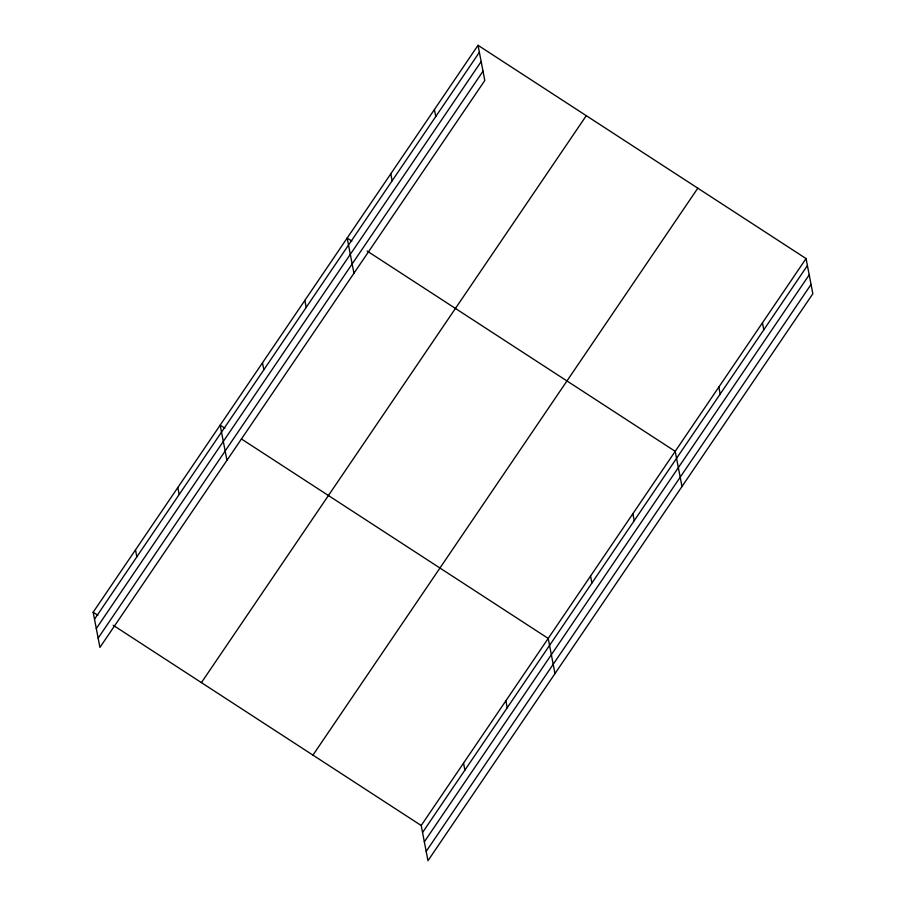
<?xml version="1.0" encoding="UTF-8"?>
<svg xmlns="http://www.w3.org/2000/svg" width="906" height="906" viewBox="0 0 906 906"><rect width="100%" height="100%" fill="white"/><g stroke="black" fill="none" stroke-linecap="round" stroke-linejoin="round"><path stroke-width="1.36" d="M478.028 45.3L484.801 80.498L99.932 647.428L93.159 612.241L478.028 45.3L806.068 258.572L812.841 293.759L427.972 860.7L421.199 825.502L806.068 258.572M94.507 619.228L479.376 52.299M96.296 628.538L481.165 61.597M98.142 638.118L483.011 71.189M201.415 682.614L586.284 115.685M312.944 755.128L697.813 188.188M422.547 832.501L807.416 265.571M424.336 841.81L809.205 274.869M426.182 851.391L811.051 284.461M351.879 241.121L347.168 238.063L353.952 273.25M367.168 251.064L675.208 451.324L681.992 486.522M224.869 428.21L220.169 425.152L226.942 460.339M241.347 438.912L548.209 638.413L554.982 673.611M93.159 612.241L97.859 615.299M113.159 625.242L421.199 825.502M762.444 322.819L763.792 329.818M718.832 387.077L720.179 394.076M632.875 513.691L634.223 520.69M590.542 576.057L591.89 583.056M434.404 109.558L435.752 116.546M505.865 700.78L507.213 707.779M390.792 173.805L392.139 180.804M463.532 763.146L464.88 770.145M304.835 300.418L306.183 307.417M262.502 362.785L263.85 369.784M177.825 487.507L179.173 494.506M135.492 549.874L136.84 556.873"/></g></svg>
